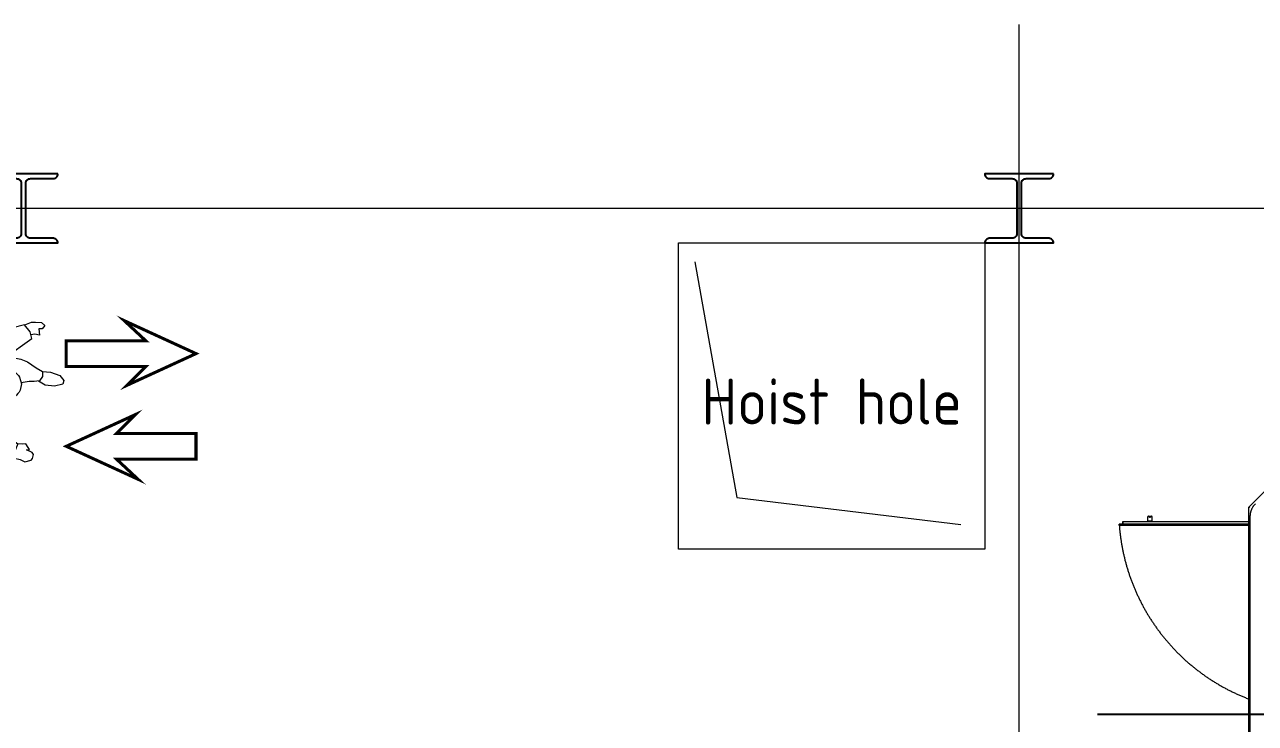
# Model space of a CAD drawing. Extents: x -681219 to -550379, y -242630 to -158199.
# Drawn here: x -592961 to -584927, y -207778 to -203217 of the extents above; entities that cross this region are included whole.
import ezdxf
from ezdxf.lldxf.tags import DXFTag

# ---------------------------------------------------------------- set-up
doc = ezdxf.new("R2010")
doc.units = 0
doc.header["$LTSCALE"] = 1000
doc.linetypes.add('DASHED2', pattern=[9.525, 6.35, -3.175])
doc.layers.get('0').update_dxf_attribs({"linetype": 'CONTINUOUS'})
for name, color, linetype, lineweight in [('buyer', 6, 'CONTINUOUS', 0), ('famsun', 7, 'CONTINUOUS', 0), ('future', 4, 'DASHED2', 0), ('text1', 7, 'CONTINUOUS', 0), ('轴网_轴线', 1, 'CENTER2', 0)]:
    doc.layers.add(name, color=color, linetype=linetype, lineweight=lineweight)
for name, color, linetype in [('center', 253, 'CENTER2'), ('GY_Bj_Hatch', 9, 'CONTINUOUS'), ('interface', 251, 'DASHED2')]:
    doc.layers.add(name, color=color, linetype=linetype)
doc.styles.add('ISOCP', font='isocp.shx', dxfattribs={"bigfont": 'gbcbig.shx'})
tags = doc.linetypes.add('CENTER2', pattern=[28.575, 19.05, -3.175, 3.175, -3.175]).pattern_tags.tags
tags[10:11] = [DXFTag(74, 4), DXFTag(75, 0), DXFTag(340, '0'), DXFTag(46, 0.0), DXFTag(50, 0.0), DXFTag(44, 0.0), DXFTag(45, 0.0)]
tags[8:9] = [DXFTag(74, 4), DXFTag(75, 0), DXFTag(340, '0'), DXFTag(46, 0.0), DXFTag(50, 0.0), DXFTag(44, 0.0), DXFTag(45, 0.0)]
tags[6:7] = [DXFTag(74, 4), DXFTag(75, 0), DXFTag(340, '0'), DXFTag(46, 0.0), DXFTag(50, 0.0), DXFTag(44, 0.0), DXFTag(45, 0.0)]
tags[4:5] = [DXFTag(74, 4), DXFTag(75, 0), DXFTag(340, '0'), DXFTag(46, 0.0), DXFTag(50, 0.0), DXFTag(44, 0.0), DXFTag(45, 0.0)]

# ---------------------------------------------------------------- blocks, each defined once
blk = doc.blocks.new('轴网8FA15DC97FB90233')
at = {"layer": 'GY_Bj_Hatch', "color": 255}
for points in [[(30775, 22725), (31225, 22725, -0.414214), (31195, 22695), (31045, 22695, 0.414214), (31015, 22665), (31015, 22335, 0.414214), (31045, 22305), (31195, 22305, -0.414214), (31225, 22275), (30775, 22275, -0.414214), (30805, 22305), (30955, 22305, 0.414214), (30985, 22335), (30985, 22665, 0.414214), (30955, 22695), (30805, 22695, -0.414214)], [(37275, 22725), (37725, 22725, -0.414214), (37695, 22695), (37545, 22695, 0.414214), (37515, 22665), (37515, 22335, 0.414214), (37545, 22305), (37695, 22305, -0.414214), (37725, 22275), (37275, 22275, -0.414214), (37305, 22305), (37455, 22305, 0.414214), (37485, 22335), (37485, 22665, 0.414214), (37455, 22695), (37305, 22695, -0.414214)]]:
    blk.add_lwpolyline(points, format="xyb", close=True, dxfattribs=at)
at = {"layer": '轴网_轴线'}
for p, q in [((31000, -1200), (31000, 23700)), ((-1200, 22500), (44200, 22500))]:
    blk.add_line(p, q, dxfattribs=at)
blk = doc.blocks.new('GZDH002B0002XY_A_GZDH2200×2-8_V_1', base_point=(8943.5, 57016.5))
at = {"color": 0, "linetype": 'ByBlock', "lineweight": -2}
for p, q in [((7893.1, 58367.4), (8393.1, 58867.4)), ((7893.8, 58368.2), (8393.1, 58867.4)), ((7894.5, 58366), (7892.5, 58366)), ((7892.5, 55667), (7892.5, 58366)), ((7897.1, 58365), (7892.5, 58365)), ((7893.1, 58367.4), (7894.5, 58366)), ((7893.8, 58368.2), (7897.1, 58365)), ((7894, 58366), (7894.3, 58366.3)), ((7894, 58366), (7894, 58366)), ((7894.5, 58366.5), (7895, 58367)), ((7894.5, 58366.5), (7895, 58367)), ((7894.5, 58366), (7895.3, 58366.8)), ((7894.5, 58366), (7895.3, 58366.8)), ((7894.5, 58365), (7894.5, 58366)), ((7899.5, 58303.9), (7899.5, 55729.1)), ((7897.1, 58145.2), (7897.1, 58155.9)), ((7897.1, 57767.2), (7897.1, 57777.9)), ((7897.1, 57389.2), (7897.1, 57399.9)), ((7897.1, 57011.2), (7897.1, 57021.9))]:
    blk.add_line(p, q, dxfattribs=at)
for centre, radius, start, end in [((8020.5, 58303.9), 121, 135, 180), ((7920.5, 58150.5), 24, 151.04498, 167.16143), ((7920.5, 58150.5), 24, 192.83857, 208.95502), ((7920.5, 57772.5), 24, 151.04498, 167.16143), ((7920.5, 57772.5), 24, 192.83857, 208.95502), ((7920.5, 57394.5), 24, 151.04498, 167.16143), ((7920.5, 57394.5), 24, 192.83857, 208.95502), ((7920.5, 57016.5), 24, 151.04498, 167.16143), ((7920.5, 57016.5), 24, 192.83857, 208.95502)]:
    blk.add_arc(centre, radius, start, end, dxfattribs=at)
at = {"layer": 'center', "ltscale": 99.117162}
blk.add_line((6904.1, 57016.5), (21065.5, 57016.5), dxfattribs=at)
at = {"layer": 'interface', "lineweight": -2, "ltscale": 12.608542}
for p, q in [((7046, 58250.2), (7046, 58255.7)), ((7892.5, 58255.7), (7046, 58255.7)), ((7046, 58250.2), (7892.5, 58250.2)), ((7067.5, 58267.7), (7067.5, 58255.7)), ((7067.5, 58267.7), (7069, 58267.7)), ((7069, 58255.7), (7069, 58267.7)), ((7069, 58267.7), (7071, 58267.7)), ((7069, 58267.7), (7069, 58255.7)), ((7892.5, 58271.2), (7071, 58271.2)), ((7071, 58267.7), (7071, 58271.2)), ((7231.5, 58302.2), (7231.5, 58271.2)), ((7261.5, 58274.2), (7231.5, 58274.2)), ((7260.1, 58275.2), (7232.9, 58275.2)), ((7232.9, 58274.9), (7232.9, 58275.2)), ((7233.7, 58274.2), (7232.9, 58274.9)), ((7260.1, 58274.9), (7232.9, 58274.9)), ((7236.5, 58307.2), (7256.5, 58307.2)), ((7244.1, 58274.9), (7243.3, 58274.2)), ((7244.1, 58275.2), (7244.1, 58274.9)), ((7248.9, 58274.9), (7248.9, 58275.2)), ((7249.7, 58274.2), (7248.9, 58274.9)), ((7260.1, 58274.9), (7259.3, 58274.2)), ((7260.1, 58275.2), (7260.1, 58274.9)), ((7261.5, 58271.2), (7261.5, 58302.2))]:
    blk.add_line(p, q, dxfattribs=at)
blk.add_circle((7246.5, 58302), 3, dxfattribs=at)
for centre, radius, start, end in [((8361.7, 58347.1), 1318.9, 183.97456, 249.15906), ((7071, 58267.7), 3.5, 90, 180), ((7071, 58267.7), 2, 90, 180), ((7073, 58264.7), 4, 131.40962, 180), ((7236.5, 58302.2), 5, 90, 180), ((7256.5, 58302.2), 5, 0, 90)]:
    blk.add_arc(centre, radius, start, end, dxfattribs=at)
blk = doc.blocks.new('A$C251330D2')
at = {"color": 0, "linetype": 'ByBlock'}
for points in [[(36.8, -145.2), (-2.9, -206), (-177.7, -332.2), (-167.3, -374.9), (-131.5, -422), (-53.7, -400.9), (40.5, -335.5), (171.4, -286.2), (267.1, -241.3), (305, -190.9), (324.5, 9.7), (332.6, 133.6), (314.8, 198.3), (239, 274.6), (170.8, 322.8), (108.9, 371.2), (43.9, 406.2), (-27.3, 441.1), (-65.7, 449.9), (-102.6, 458.3), (-133.4, 473.2), (-174.7, 462.4), (-183.6, 450.5), (-189.4, 425.4), (-180.3, 410.9), (-143.6, 394.7), (-164.1, 393.2), (-155, 378.7), (-140.2, 355.1), (-119.7, 356.6), (-87.3, 355.4), (-56.5, 429.2), (-52.4, 446.9)], [(-86.1, 358.4), (-7.2, 298.3), (58, 236.8), (75.1, 80.7)], [(324.7, 13.2), (389.5, 29), (426.2, 47), (440.5, 82.5), (440.2, 135.4), (418.1, 154.4), (348.8, 170.3), (322.2, 176.4)], [(436.4, 72.4), (452.5, 73.6), (473.2, 82.8), (475.9, 94.6), (479, 107.9), (477.1, 127), (468.3, 143), (456.4, 151.9), (435.8, 150.4), (425.7, 147.9)], [(-248.2, -117.2), (-299.7, -111.7), (-361.9, -91.3), (-387.1, -59.1), (-381.4, -34), (-325.5, -20.4), (-266.5, -27.6), (-221.4, -54.3)], [(-9.9, -211), (-63.5, -206.1), (-106.3, -196.3), (-149.2, -180.3), (-207, -140.7), (-248.2, -117.2), (-247, -84.9), (-227.8, -55.1), (-192.6, -50.7), (-160.3, -51.9), (-108.6, -42.5)], [(-132.2, -421), (-153.7, -430.9), (-175.6, -438.3), (-202.4, -439.9), (-242.1, -437.1), (-264.2, -418), (-245.1, -396), (-224.6, -394.5), (-229.1, -353.1), (-198.1, -360.1), (-172.2, -355.1)]]:
    blk.add_lwpolyline(points, dxfattribs=at)
blk.add_lwpolyline([(-110.2, -37), (-101.2, 5.9, -0.105761), (-69.4, 46.2, -0.08678), (-18.5, 75.4), (35.7, 84.2), (95.3, 77.4, -0.08678), (143.4, 54.7, -0.105761), (178.3, 17), (190.7, -25), (181.7, -67.8, -0.105761), (149.9, -108.2, -0.08678), (103.7, -134.6), (44.8, -146.1), (-14.8, -139.3, -0.08678), (-62.9, -116.6, -0.105761), (-97.8, -78.9)], format="xyb", close=True, dxfattribs=at)
blk = doc.blocks.new('*U118')
at = {"color": 4, "linetype": 'ByBlock'}
blk.add_blockref('A$C251330D2', (0, 0), dxfattribs=at)

msp = doc.modelspace()

# ---------------------------------------------------------------- linework, layer by layer
at = {"layer": 'famsun'}
for p, q in [((-588587.0109, -204765.744), (-588312.8919, -206302.4681)), ((-588312.8919, -206302.4681), (-586848.8275, -206478.7252))]:
    msp.add_line(p, q, dxfattribs=at)
msp.add_lwpolyline([(-586693.721, -206641.6983), (-588693.721, -206641.6983), (-588693.721, -204641.6983), (-586693.721, -204641.6983)], close=True, dxfattribs=at)
at = {"layer": 'famsun', "const_width": 20}
for points in [[(-591842.2776, -205364.1768), (-592310.8009, -205149.0457), (-592170.2897, -205280.2669), (-592689.3023, -205280.2669), (-592689.3023, -205448.0867), (-592170.2897, -205448.0867), (-592293.1378, -205571.1976), (-591842.2776, -205364.1768)], [(-592689.3023, -205969.2198), (-592220.779, -206184.3509), (-592361.2902, -206053.1297), (-591842.2776, -206053.1297), (-591842.2776, -205885.3099), (-592361.2902, -205885.3099), (-592238.4421, -205762.199), (-592689.3023, -205969.2198)]]:
    msp.add_lwpolyline(points, dxfattribs=at)

# ---------------------------------------------------------------- block references
at = {"layer": 'buyer', "rotation": 180}
msp.add_blockref('*U118', (-593092.5099, -205597.7654), dxfattribs=at)
at = {"layer": 'famsun', "xscale": -1}
msp.add_blockref('轴网8FA15DC97FB90233', (-555468.721, -226916.6983), dxfattribs=at)
at = {"layer": 'future'}
msp.add_blockref('GZDH002B0002XY_A_GZDH2200×2-8_V_1', (-583918.319, -207716.6983), dxfattribs=at)

# ---------------------------------------------------------------- texts
at = {"layer": 'text1', "ltscale": 20, "insert": (-586842.2502, -205527.1553), "char_height": 300, "attachment_point": 3, "style": 'ISOCP'}
msp.add_mtext_dynamic_manual_height_columns('Hoist hole', width=16722.717465, gutter_width=355537.5, heights=[0], dxfattribs=at)

doc.saveas('drawing.dxf')
